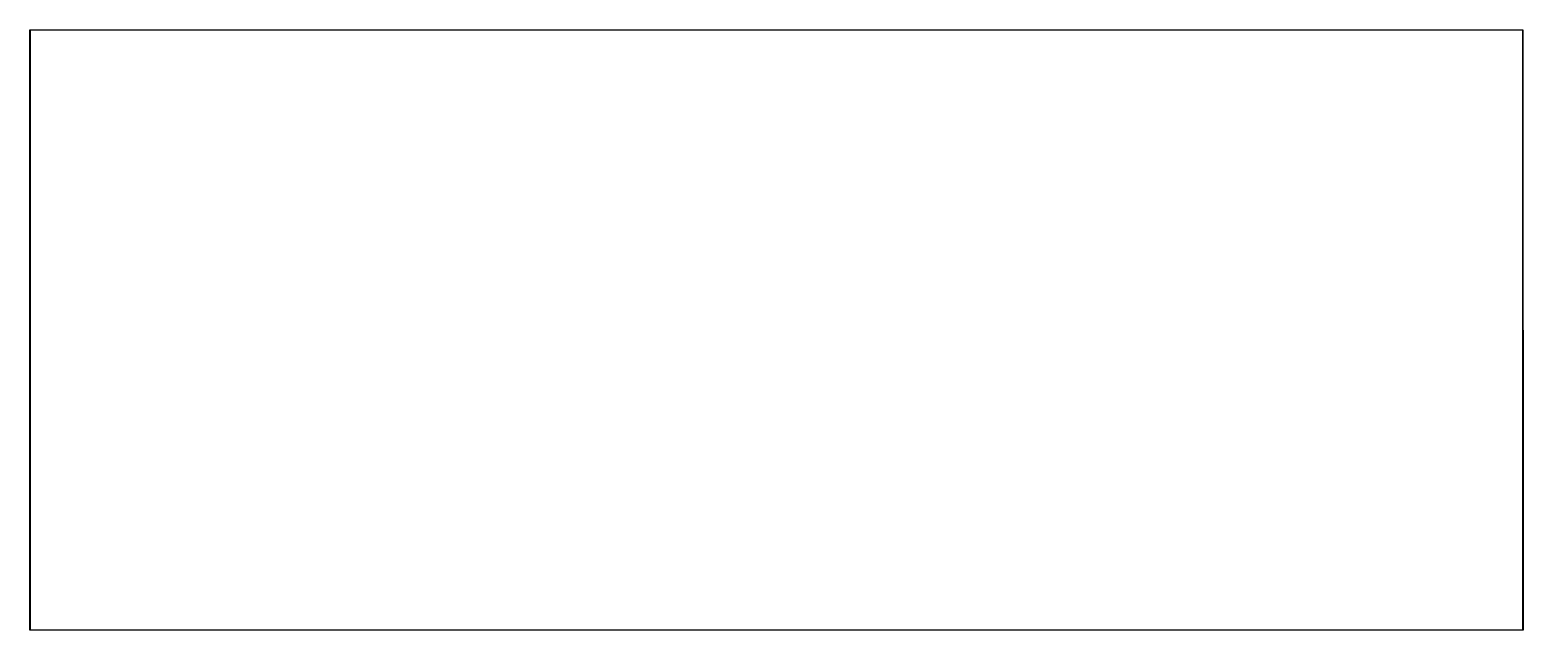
# Model space of a CAD drawing. Extents: x 1.7 to 15.1, y -6.7 to -1.3.
import ezdxf

# ---------------------------------------------------------------- set-up
doc = ezdxf.new("R2010")
doc.units = 0
doc.header["$MEASUREMENT"] = 0
doc.layers.add('BLACK', color=7, linetype='CONTINUOUS')

msp = doc.modelspace()

# ---------------------------------------------------------------- linework, layer by layer
at = {"layer": 'BLACK', "linetype": 'CONTINUOUS'}
for p, q in [((1.68145, -1.26909), (1.68147, -1.2689)), ((1.68146, -1.26914), (1.68145, -1.26909)), ((1.68146, -6.65905), (1.68146, -1.26914)), ((1.68147, -1.2689), (1.68153, -1.26872)), ((1.68153, -1.26872), (1.68162, -1.26855)), ((1.68162, -1.26855), (1.68174, -1.2684)), ((1.68174, -1.2684), (1.68189, -1.26827)), ((1.68189, -1.26827), (1.68206, -1.26818)), ((1.68206, -1.26818), (1.68225, -1.26812)), ((1.68225, -1.26812), (1.68239, -1.26811)), ((1.68239, -1.26811), (1.68239, -1.26811)), ((1.68239, -1.26811), (1.68244, -1.26811)), ((1.68244, -1.26811), (1.68249, -1.26811)), ((1.68249, -1.26811), (15.0922, -1.26811)), ((1.68343, -1.27008), (1.68343, -6.65811)), ((15.0912, -1.27008), (1.68343, -1.27008)), ((15.0932, -6.65857), (15.0912, -1.27008)), ((15.0922, -1.26811), (15.0922, -1.26811)), ((15.0922, -1.26811), (15.0922, -1.26811)), ((15.0922, -1.26811), (15.0922, -1.26811)), ((15.0922, -1.26811), (15.0924, -1.26812)), ((15.0924, -1.26812), (15.0924, -1.26812)), ((15.0924, -1.26812), (15.0924, -1.26812)), ((15.0924, -1.26812), (15.0924, -1.26812)), ((15.0924, -1.26812), (15.0926, -1.26817)), ((15.0926, -1.26817), (15.0926, -1.26818)), ((15.0926, -1.26818), (15.0926, -1.26818)), ((15.0926, -1.26818), (15.0926, -1.26818)), ((15.0926, -1.26818), (15.0927, -1.26825)), ((15.0927, -1.26825), (15.0927, -1.26827)), ((15.0927, -1.26827), (15.0927, -1.26827)), ((15.0927, -1.26827), (15.0927, -1.26827)), ((15.0927, -1.26827), (15.0929, -1.2684)), ((15.0929, -1.2684), (15.093, -1.26855)), ((15.093, -1.26855), (15.0931, -1.26872)), ((15.0931, -1.26872), (15.0932, -1.2689)), ((15.0932, -1.2689), (15.0932, -1.26909)), ((15.0932, -1.26909), (15.0932, -1.26914)), ((15.0932, -1.26914), (15.0952, -6.65951)), ((1.68145, -6.65909), (1.68146, -6.65905)), ((1.68146, -6.65914), (1.68145, -6.65909)), ((1.68147, -6.65929), (1.68146, -6.65914)), ((1.68146, -6.65914), (1.68146, -6.65914)), ((1.68153, -6.65947), (1.68147, -6.65929)), ((1.68162, -6.65964), (1.68153, -6.65947)), ((1.68174, -6.65979), (1.68162, -6.65964)), ((1.68189, -6.65992), (1.68174, -6.65979)), ((1.68206, -6.66001), (1.68189, -6.65992)), ((1.68225, -6.66006), (1.68206, -6.66001)), ((1.68244, -6.66008), (1.68225, -6.66006)), ((1.68249, -6.66008), (1.68244, -6.66008)), ((15.0941, -6.66054), (1.68249, -6.66008)), ((1.68343, -6.65811), (15.0932, -6.65857)), ((15.0942, -6.66054), (15.0941, -6.66054)), ((15.0944, -6.66052), (15.0942, -6.66054)), ((15.0942, -6.66054), (15.0942, -6.66054)), ((15.0942, -6.66054), (15.0942, -6.66054)), ((15.0945, -6.66047), (15.0944, -6.6605)), ((15.0944, -6.6605), (15.0944, -6.66052)), ((15.0944, -6.66052), (15.0944, -6.66052)), ((15.0944, -6.66052), (15.0944, -6.66052)), ((15.0946, -6.66044), (15.0945, -6.66047)), ((15.0945, -6.66047), (15.0945, -6.66047)), ((15.0945, -6.66047), (15.0945, -6.66047)), ((15.0947, -6.66038), (15.0946, -6.66044)), ((15.0948, -6.66034), (15.0947, -6.66038)), ((15.0947, -6.66038), (15.0947, -6.66038)), ((15.0947, -6.66038), (15.0947, -6.66038)), ((15.0949, -6.66025), (15.0948, -6.66034)), ((15.095, -6.6601), (15.0949, -6.66025)), ((15.0949, -6.66025), (15.0949, -6.66025)), ((15.0949, -6.66025), (15.0949, -6.66025)), ((15.0951, -6.65999), (15.095, -6.6601)), ((15.095, -6.6601), (15.095, -6.6601)), ((15.095, -6.6601), (15.095, -6.6601)), ((15.095, -6.6601), (15.095, -6.6601)), ((15.0952, -6.6596), (15.0951, -6.65975)), ((15.0951, -6.65975), (15.0951, -6.65975)), ((15.0951, -6.65975), (15.0951, -6.65975)), ((15.0951, -6.65975), (15.0951, -6.65979)), ((15.0951, -6.65979), (15.0951, -6.65993)), ((15.0951, -6.65993), (15.0951, -6.65993)), ((15.0951, -6.65993), (15.0951, -6.65993)), ((15.0951, -6.65993), (15.0951, -6.65999)), ((15.0952, -6.65951), (15.0952, -6.65955)), ((15.0952, -6.65955), (15.0952, -6.6596)), ((15.0952, -6.6596), (15.0952, -6.6596))]:
    msp.add_line(p, q, dxfattribs=at)

doc.saveas('drawing.dxf')
